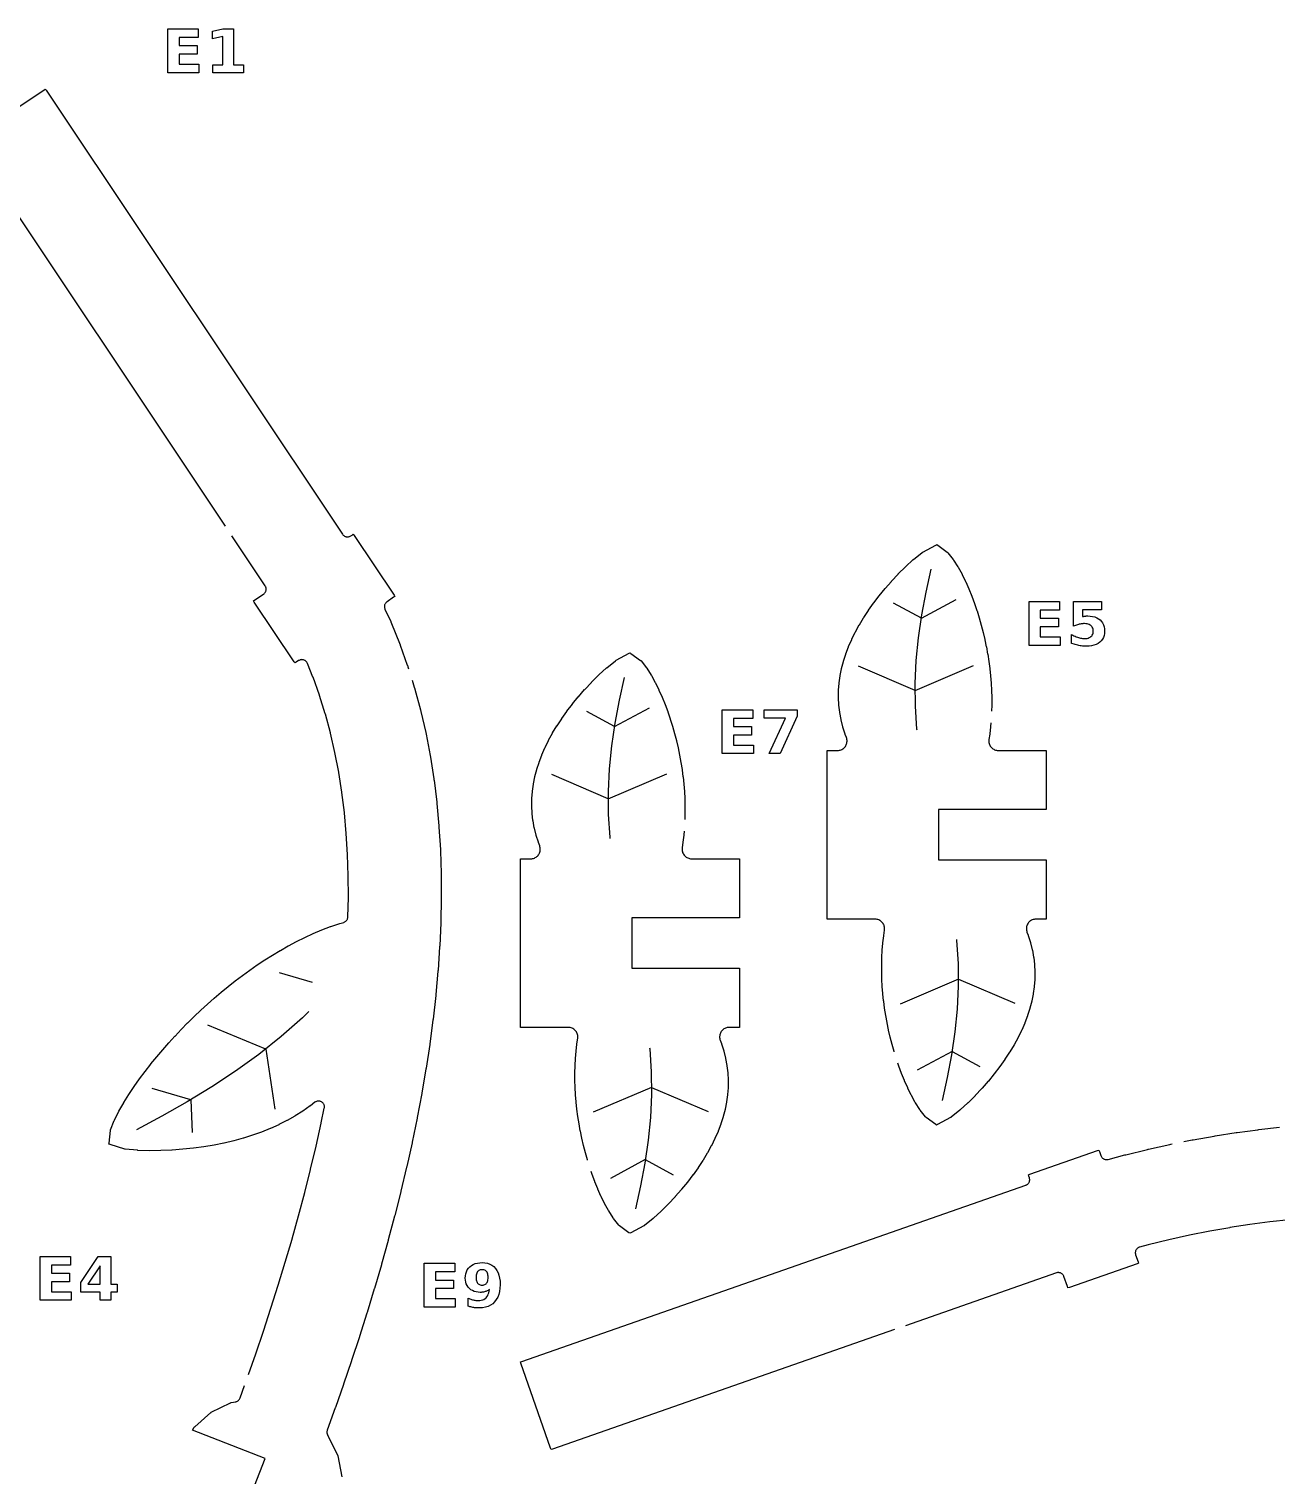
# Model space of a CAD drawing. Header units: millimetres. Extents: x 0 to 300, y 5 to 292.
# Drawn here: x 155.7 to 224.8, y 211.5 to 291.7 of the extents above; entities that cross this region are included whole.
import ezdxf

# ---------------------------------------------------------------- set-up
doc = ezdxf.new("R2010")
doc.units = ezdxf.units.MM
for name, color, linetype in [('CUT', 1, 'CONTINUOUS'), ('ENGRAVE', 5, 'CONTINUOUS'), ('SCORE', 7, 'CONTINUOUS')]:
    doc.layers.add(name, color=color, linetype=linetype)

msp = doc.modelspace()

# ---------------------------------------------------------------- linework, layer by layer
at = {"layer": 'CUT', "color": 1}
for points in [[(152.3841, 285.5267), (156.5298, 288.2932), (156.5978, 288.3339), (156.6449, 288.2702), (173.0697, 263.6572), (173.0898, 263.6301), (173.1112, 263.6064), (173.1348, 263.585), (173.1604, 263.566), (173.1878, 263.5496), (173.2166, 263.5359), (173.2466, 263.5252), (173.2775, 263.5174), (173.309, 263.5127), (173.3409, 263.5111), (173.3727, 263.5127), (173.4043, 263.5173), (173.4352, 263.5251), (173.4652, 263.5358), (173.4941, 263.5494), (173.523, 263.5667), (173.598, 263.6168), (173.666, 263.6574), (173.7131, 263.5938), (175.9246, 260.2799), (175.9652, 260.2119), (175.9016, 260.1648), (175.537, 259.9215), (175.5092, 259.9008), (175.485, 259.8788), (175.4632, 259.8544), (175.4439, 259.828), (175.4274, 259.7997), (175.4138, 259.7699), (175.4033, 259.7389), (175.3959, 259.707), (175.3918, 259.6746), (175.391, 259.6419), (175.3935, 259.6092), (175.3992, 259.577), (175.4082, 259.5455), (175.421, 259.5134), (175.7387, 258.8179), (175.7407, 258.8132), (175.7822, 258.717), (175.7842, 258.7123), (176.2255, 257.6236), (176.2274, 257.619), (176.2635, 257.5241), (176.2653, 257.5195), (176.6615, 256.4106), (176.6631, 256.4061), (176.6942, 256.313), (176.6957, 256.3084), (176.7326, 256.1904)], [(166.5778, 264.1075), (152.3611, 285.4116)], [(167.8585, 217.0837), (168.2582, 218.2269), (168.2593, 218.23), (168.6871, 219.4909), (168.6882, 219.4942), (169.1043, 220.7611), (169.1054, 220.7646), (169.5088, 222.0365), (169.5099, 222.0402), (169.8994, 223.3162), (169.9006, 223.3201), (170.2752, 224.599), (170.2764, 224.6032), (170.6349, 225.8841), (170.6361, 225.8886), (170.9774, 227.1704), (170.9786, 227.1751), (171.3018, 228.4569), (171.303, 228.4619), (171.6069, 229.7426), (171.6081, 229.7478), (171.8916, 231.0264), (171.8928, 231.0319), (172.0613, 231.8521), (172.0665, 231.8851), (172.0683, 231.9167), (172.067, 231.9482), (172.0627, 231.9795), (172.0553, 232.0102), (172.045, 232.0401), (172.0319, 232.0688), (172.016, 232.0961), (171.9975, 232.1217), (171.9767, 232.1455), (171.9536, 232.167), (171.9286, 232.1863), (171.9018, 232.203), (171.8735, 232.2171), (171.844, 232.2283), (171.8135, 232.2366), (171.7824, 232.2419), (171.7509, 232.2442), (171.7193, 232.2434), (171.688, 232.2395), (171.6571, 232.2326), (171.6271, 232.2227), (171.5982, 232.21), (171.5707, 232.1946), (171.5433, 232.1754), (171.2881, 231.9784), (171.2788, 231.9715), (170.8744, 231.6896), (170.865, 231.6833), (170.4458, 231.42), (170.4362, 231.4142), (170.0024, 231.1693), (169.9928, 231.1642), (169.5444, 230.9373), (169.535, 230.9327), (169.0722, 230.7236), (169.063, 230.7197), (168.5861, 230.5281), (168.5771, 230.5247), (168.0862, 230.3502), (168.0775, 230.3473), (167.5731, 230.1896), (167.5647, 230.1872), (167.0468, 230.0459), (167.0388, 230.0439), (166.5079, 229.9188), (166.5002, 229.9171), (165.9564, 229.808), (165.9489, 229.8066), (165.3925, 229.7131), (165.3853, 229.712), (164.8163, 229.6343), (164.8092, 229.6334), (164.2275, 229.5716), (164.2204, 229.5709), (163.6257, 229.5258), (163.6183, 229.5253), (163.0097, 229.4982), (163.0014, 229.498), (162.377, 229.4921), (162.3668, 229.4922), (161.7229, 229.5137), (161.7078, 229.5147), (161.0328, 229.5805), (161.018, 229.5826), (161.0035, 229.5862), (160.1904, 229.8279), (160.1262, 229.8506), (160.13, 229.9177), (160.203, 230.6176), (160.2056, 230.6353), (160.2115, 230.6521), (160.4205, 231.1755), (160.4289, 231.1942), (160.6722, 231.6775), (160.6782, 231.6887), (160.9426, 232.1505), (160.9474, 232.1585), (161.2263, 232.6043), (161.2304, 232.6105), (161.5206, 233.0435), (161.5242, 233.0487), (161.8236, 233.4707), (161.8269, 233.4753), (162.1344, 233.8877), (162.1375, 233.8918), (162.4522, 234.2954), (162.4552, 234.2992), (162.7765, 234.6947), (162.7794, 234.6982), (163.1069, 235.0859), (163.1097, 235.0893), (163.4432, 235.4696), (163.4461, 235.4728), (163.7853, 235.8458), (163.7881, 235.8489), (164.133, 236.2148), (164.1359, 236.2178), (164.4863, 236.5767), (164.4893, 236.5797), (164.8452, 236.9314), (164.8482, 236.9344), (165.2097, 237.279), (165.2128, 237.2819), (165.5798, 237.6194), (165.5831, 237.6223), (165.9557, 237.9525), (165.959, 237.9555), (166.3374, 238.2783), (166.3409, 238.2812), (166.725, 238.5965), (166.7286, 238.5994), (167.1187, 238.907), (167.1225, 238.9099), (167.5187, 239.2096), (167.5227, 239.2125), (167.9251, 239.504), (167.9293, 239.507), (168.3382, 239.79), (168.3425, 239.793), (168.7582, 240.0674), (168.7627, 240.0703), (169.1853, 240.3356), (169.1901, 240.3385), (169.6199, 240.5944), (169.625, 240.5973), (170.0624, 240.8432), (170.0678, 240.8462), (170.5132, 241.0816), (170.519, 241.0845), (170.9728, 241.3088), (170.9791, 241.3117), (171.442, 241.524), (171.4488, 241.527), (171.9215, 241.7262), (171.929, 241.7292), (172.4125, 241.9138), (172.4209, 241.9169), (172.9166, 242.085), (172.9264, 242.0881), (173.1347, 242.1488), (173.1663, 242.1597), (173.1951, 242.1729), (173.2224, 242.1888), (173.2481, 242.2073), (173.2718, 242.2282), (173.2934, 242.2514), (173.3127, 242.2765), (173.3294, 242.3033), (173.3434, 242.3317), (173.3546, 242.3613), (173.3629, 242.3918), (173.3681, 242.423), (173.3704, 242.4564), (173.3928, 243.5322), (173.3928, 243.5416), (173.3867, 244.7264), (173.3866, 244.7363), (173.3487, 245.9063), (173.3482, 245.9167), (173.2778, 247.0708), (173.277, 247.0816), (173.1733, 248.219), (173.1721, 248.2303), (173.0344, 249.3499), (173.0327, 249.3617), (172.8602, 250.4628), (172.8581, 250.4751), (172.6502, 251.5567), (172.6475, 251.5695), (172.4035, 252.631), (172.4002, 252.6442), (172.1193, 253.685), (172.1154, 253.6986), (171.797, 254.7182), (171.7924, 254.7321), (171.4358, 255.7299), (171.4304, 255.7441), (171.1224, 256.5038), (171.1081, 256.5345), (171.0919, 256.5621), (171.073, 256.5879), (171.0516, 256.6117), (171.028, 256.6334), (171.0024, 256.6526), (170.9751, 256.6692), (170.9462, 256.683), (170.9161, 256.6939), (170.8851, 256.7018), (170.8534, 256.7066), (170.8215, 256.7083), (170.7895, 256.7068), (170.7578, 256.7022), (170.7267, 256.6945), (170.6966, 256.6837), (170.6676, 256.6701), (170.6386, 256.6527), (170.5082, 256.5657), (170.4402, 256.525), (170.3931, 256.5886), (168.1816, 259.9026), (168.141, 259.9705), (168.2046, 260.0176), (168.6955, 260.3452), (168.7226, 260.3653), (168.7463, 260.3867), (168.7677, 260.4103), (168.7867, 260.4359), (168.8031, 260.4633), (168.8168, 260.4921), (168.8275, 260.5221), (168.8353, 260.553), (168.84, 260.5845), (168.8416, 260.6164), (168.84, 260.6482), (168.8354, 260.6798), (168.8276, 260.7107), (168.8169, 260.7407), (168.8033, 260.7696), (168.786, 260.7985), (166.9386, 263.5668)], [(203.6473, 234.9654), (203.6445, 234.9746), (203.642, 234.9827), (203.5303, 235.3764), (203.5282, 235.3844), (203.4268, 235.7782), (203.4248, 235.7861), (203.3335, 236.18), (203.3318, 236.1879), (203.2503, 236.5817), (203.2488, 236.5897), (203.1772, 236.9835), (203.1758, 236.9915), (203.114, 237.3852), (203.1128, 237.3934), (203.0609, 237.787), (203.0599, 237.7953), (203.0179, 238.1887), (203.0171, 238.1972), (202.9851, 238.5905), (202.9846, 238.5992), (202.9628, 238.9924), (202.9624, 239.0013), (202.9511, 239.3943), (202.9509, 239.4034), (202.9502, 239.7962), (202.9503, 239.8056), (202.9605, 240.1982), (202.9609, 240.2078), (202.9822, 240.6002), (202.9829, 240.6101), (203.0157, 241.0023), (203.0167, 241.0124), (203.0614, 241.4045), (203.0627, 241.4148), (203.1075, 241.7225), (203.1126, 241.7771), (203.1123, 241.8301), (203.1066, 241.8827), (203.0956, 241.9345), (203.0795, 241.9849), (203.0584, 242.0335), (203.0324, 242.0796), (203.002, 242.123), (202.9674, 242.163), (202.9289, 242.1993), (202.8869, 242.2316), (202.8419, 242.2595), (202.7944, 242.2827), (202.7447, 242.301), (202.6934, 242.3143), (202.6411, 242.3222), (202.5863, 242.325), (200.0129, 242.325), (199.9291, 242.3291), (199.925, 242.4129), (199.925, 251.5871), (199.9291, 251.6709), (200.0129, 251.675), (200.5055, 251.675), (200.5578, 251.6775), (200.6079, 251.6848), (200.6571, 251.6969), (200.7049, 251.7137), (200.7508, 251.735), (200.7945, 251.7607), (200.8355, 251.7904), (200.8734, 251.8239), (200.908, 251.8609), (200.9388, 251.9011), (200.9656, 251.9441), (200.9881, 251.9895), (201.0062, 252.0368), (201.0196, 252.0856), (201.0282, 252.1355), (201.032, 252.186), (201.0309, 252.2366), (201.0249, 252.2869), (201.0141, 252.3364), (200.9981, 252.3863), (200.9304, 252.5665), (200.9241, 252.5849), (200.8042, 252.9702), (200.7987, 252.9897), (200.7039, 253.3742), (200.6995, 253.3945), (200.6296, 253.7784), (200.6264, 253.7994), (200.5812, 254.1829), (200.5794, 254.2043), (200.5589, 254.5876), (200.5584, 254.6092), (200.5624, 254.9925), (200.5633, 255.0138), (200.5916, 255.3974), (200.5938, 255.4182), (200.6463, 255.8023), (200.6497, 255.8224), (200.7261, 256.2071), (200.7305, 256.2262), (200.8307, 256.6118), (200.8359, 256.6298), (200.9595, 257.0163), (200.9654, 257.033), (201.1123, 257.4205), (201.1186, 257.436), (201.2883, 257.8244), (201.295, 257.8387), (201.4872, 258.2281), (201.494, 258.2411), (201.7083, 258.6314), (201.7152, 258.6433), (201.9512, 259.0345), (201.9581, 259.0454), (202.2155, 259.4372), (202.2224, 259.4473), (202.501, 259.8397), (202.5078, 259.849), (202.8075, 260.242), (202.8144, 260.2508), (203.1354, 260.6441), (203.1425, 260.6525), (203.4857, 261.046), (203.4933, 261.0544), (203.8602, 261.4476), (203.8688, 261.4566), (204.263, 261.849), (204.2739, 261.8594), (204.7024, 262.2498), (204.7188, 262.2638), (205.2029, 262.6512), (205.2179, 262.6621), (205.2338, 262.6716), (205.9529, 263.0598), (206.0054, 263.0849), (206.0551, 263.0527), (206.5867, 262.668), (206.6045, 262.6538), (206.6193, 262.6365), (206.9166, 262.2563), (206.9355, 262.2295), (207.1786, 261.8472), (207.1893, 261.829), (207.4028, 261.4416), (207.4101, 261.4275), (207.6016, 261.0376), (207.6071, 261.0258), (207.781, 260.6344), (207.7853, 260.6241), (207.9443, 260.2318), (207.9479, 260.2224), (208.0936, 259.8295), (208.0967, 259.8207), (208.2304, 259.4274), (208.2331, 259.419), (208.3555, 259.0254), (208.358, 259.0173), (208.4697, 258.6236), (208.4718, 258.6156), (208.5732, 258.2218), (208.5752, 258.2139), (208.6665, 257.82), (208.6682, 257.8121), (208.7497, 257.4183), (208.7512, 257.4103), (208.8228, 257.0165), (208.8242, 257.0085), (208.886, 256.6148), (208.8872, 256.6066), (208.9391, 256.213), (208.9401, 256.2047), (208.9821, 255.8113), (208.9829, 255.8028), (209.0149, 255.4095), (209.0154, 255.4008), (209.0372, 255.0076), (209.0376, 254.9987), (209.0489, 254.6057), (209.0491, 254.5966), (209.0498, 254.2038), (209.0497, 254.1944), (209.0407, 253.8489)], [(186.6473, 228.9654), (186.6445, 228.9746), (186.642, 228.9827), (186.5303, 229.3764), (186.5282, 229.3844), (186.4268, 229.7782), (186.4248, 229.7861), (186.3335, 230.18), (186.3318, 230.1879), (186.2503, 230.5817), (186.2488, 230.5897), (186.1772, 230.9835), (186.1758, 230.9915), (186.114, 231.3852), (186.1128, 231.3934), (186.0609, 231.787), (186.0599, 231.7953), (186.0179, 232.1887), (186.0171, 232.1972), (185.9851, 232.5905), (185.9846, 232.5992), (185.9628, 232.9924), (185.9624, 233.0013), (185.9511, 233.3943), (185.9509, 233.4034), (185.9502, 233.7962), (185.9503, 233.8056), (185.9605, 234.1982), (185.9609, 234.2078), (185.9822, 234.6002), (185.9829, 234.6101), (186.0157, 235.0023), (186.0167, 235.0124), (186.0614, 235.4045), (186.0627, 235.4148), (186.1075, 235.7225), (186.1126, 235.7771), (186.1123, 235.8301), (186.1066, 235.8827), (186.0956, 235.9345), (186.0795, 235.9849), (186.0584, 236.0335), (186.0324, 236.0796), (186.002, 236.123), (185.9674, 236.163), (185.9289, 236.1993), (185.8869, 236.2316), (185.8419, 236.2595), (185.7944, 236.2827), (185.7447, 236.301), (185.6934, 236.3143), (185.6411, 236.3222), (185.5863, 236.325), (183.0129, 236.325), (182.9291, 236.3291), (182.925, 236.4129), (182.925, 245.5871), (182.9291, 245.6709), (183.0129, 245.675), (183.5055, 245.675), (183.5578, 245.6775), (183.6079, 245.6848), (183.6571, 245.6969), (183.7049, 245.7137), (183.7508, 245.735), (183.7945, 245.7607), (183.8355, 245.7904), (183.8734, 245.8239), (183.908, 245.8609), (183.9388, 245.9011), (183.9656, 245.9441), (183.9881, 245.9895), (184.0062, 246.0368), (184.0196, 246.0856), (184.0282, 246.1355), (184.032, 246.186), (184.0309, 246.2366), (184.0249, 246.2869), (184.0141, 246.3364), (183.9981, 246.3863), (183.9304, 246.5665), (183.9241, 246.5849), (183.8042, 246.9702), (183.7987, 246.9897), (183.7039, 247.3742), (183.6995, 247.3945), (183.6296, 247.7784), (183.6264, 247.7994), (183.5812, 248.1829), (183.5794, 248.2043), (183.5589, 248.5876), (183.5584, 248.6092), (183.5624, 248.9925), (183.5633, 249.0138), (183.5916, 249.3974), (183.5938, 249.4182), (183.6463, 249.8023), (183.6497, 249.8224), (183.7261, 250.2071), (183.7305, 250.2262), (183.8307, 250.6118), (183.8359, 250.6298), (183.9595, 251.0163), (183.9654, 251.033), (184.1123, 251.4205), (184.1186, 251.436), (184.2883, 251.8244), (184.295, 251.8387), (184.4872, 252.2281), (184.494, 252.2411), (184.7083, 252.6314), (184.7152, 252.6433), (184.9512, 253.0345), (184.9581, 253.0454), (185.2155, 253.4372), (185.2224, 253.4473), (185.501, 253.8397), (185.5078, 253.849), (185.8075, 254.242), (185.8144, 254.2508), (186.1354, 254.6441), (186.1425, 254.6525), (186.4857, 255.046), (186.4933, 255.0544), (186.8602, 255.4476), (186.8688, 255.4566), (187.263, 255.849), (187.2739, 255.8594), (187.7024, 256.2498), (187.7188, 256.2638), (188.2029, 256.6512), (188.2179, 256.6621), (188.2338, 256.6716), (188.9529, 257.0598), (189.0054, 257.0849), (189.0551, 257.0527), (189.5867, 256.668), (189.6045, 256.6538), (189.6193, 256.6365), (189.9166, 256.2563), (189.9355, 256.2295), (190.1786, 255.8472), (190.1893, 255.829), (190.4028, 255.4416), (190.4101, 255.4275), (190.6016, 255.0376), (190.6071, 255.0258), (190.781, 254.6344), (190.7853, 254.6241), (190.9443, 254.2318), (190.9479, 254.2224), (191.0936, 253.8295), (191.0967, 253.8207), (191.2304, 253.4274), (191.2331, 253.419), (191.3555, 253.0254), (191.358, 253.0173), (191.4697, 252.6236), (191.4718, 252.6156), (191.5732, 252.2218), (191.5752, 252.2139), (191.6665, 251.82), (191.6682, 251.8121), (191.7497, 251.4183), (191.7512, 251.4103), (191.8228, 251.0165), (191.8242, 251.0085), (191.886, 250.6148), (191.8872, 250.6066), (191.9391, 250.213), (191.9401, 250.2047), (191.9821, 249.8113), (191.9829, 249.8028), (192.0149, 249.4095), (192.0154, 249.4008), (192.0372, 249.0076), (192.0376, 248.9987), (192.0489, 248.6057), (192.0491, 248.5966), (192.0498, 248.2038), (192.0497, 248.1944), (192.0407, 247.8489)], [(176.9263, 255.57), (177.048, 255.1803), (177.0493, 255.1758), (177.0757, 255.085), (177.077, 255.0805), (177.3863, 253.934), (177.3875, 253.9297), (177.4095, 253.8415), (177.4105, 253.8371), (177.6781, 252.6731), (177.679, 252.6689), (177.697, 252.5836), (177.6979, 252.5794), (177.9248, 251.3988), (177.9256, 251.3948), (177.9399, 251.3125), (177.9406, 251.3085), (178.128, 250.1122), (178.1285, 250.1084), (178.1396, 250.0294), (178.1401, 250.0255), (178.2891, 248.8145), (178.2895, 248.8108), (178.2976, 248.7351), (178.298, 248.7314), (178.4096, 247.5066), (178.4099, 247.503), (178.4154, 247.4306), (178.4157, 247.4271), (178.4912, 246.1894), (178.4914, 246.186), (178.4946, 246.117), (178.4947, 246.1136), (178.5351, 244.864), (178.5352, 244.8607), (178.5364, 244.7949), (178.5365, 244.7917), (178.5429, 243.5311), (178.5429, 243.528), (178.5425, 243.4654), (178.5424, 243.4623), (178.516, 242.1916), (178.516, 242.1887), (178.514, 242.1292), (178.5139, 242.1263), (178.4558, 240.8463), (178.4557, 240.8436), (178.4525, 240.7871), (178.4523, 240.7843), (178.3636, 239.4962), (178.3634, 239.4935), (178.3591, 239.44), (178.3589, 239.4373), (178.2408, 238.1418), (178.2406, 238.1393), (178.2354, 238.0886), (178.2351, 238.0861), (178.0887, 236.7842), (178.0884, 236.7818), (178.0825, 236.7337), (178.0822, 236.7313), (177.9086, 235.4247), (177.9018, 235.3768), (177.7017, 234.0626), (177.6944, 234.0173), (177.4693, 232.6996), (177.4616, 232.6567), (177.2127, 231.3365), (177.2047, 231.2958), (176.933, 229.974), (176.9248, 229.9355), (176.6315, 228.6129), (176.6231, 228.5764), (176.3094, 227.254), (176.301, 227.2195), (175.9679, 225.8982), (175.9594, 225.8656), (175.6081, 224.5463), (175.5997, 224.5154), (175.2313, 223.1991), (175.2229, 223.1699), (174.8386, 221.8575), (174.8303, 221.8298), (174.4312, 220.5222), (174.423, 220.496), (174.0102, 219.1942), (174.0022, 219.1694), (173.5768, 217.8742), (173.569, 217.8508), (173.1321, 216.5632), (173.1245, 216.5411), (172.6774, 215.262), (172.67, 215.2412), (172.2233, 213.9983), (172.2138, 213.9676), (172.2077, 213.9379), (172.2043, 213.9078), (172.2037, 213.8775), (172.206, 213.8473), (172.2111, 213.8174), (172.2189, 213.7881), (172.2295, 213.7597), (172.2426, 213.7323), (172.2591, 213.7048), (172.2679, 213.6917), (172.2745, 213.6797), (172.7987, 212.6151), (172.8055, 212.5997), (172.8095, 212.5833), (173.0403, 211.4193)], [(209.0013, 253.2002), (208.9843, 252.9977), (208.9833, 252.9876), (208.9386, 252.5955), (208.9373, 252.5852), (208.8925, 252.2775), (208.8874, 252.2229), (208.8877, 252.1699), (208.8934, 252.1173), (208.9044, 252.0655), (208.9205, 252.0151), (208.9416, 251.9665), (208.9676, 251.9204), (208.998, 251.877), (209.0326, 251.837), (209.0711, 251.8007), (209.1131, 251.7684), (209.1581, 251.7405), (209.2056, 251.7173), (209.2553, 251.699), (209.3066, 251.6857), (209.3589, 251.6778), (209.4137, 251.675), (211.9871, 251.675), (212.0709, 251.6709), (212.075, 251.5871), (212.075, 248.395), (206.105, 248.395), (206.105, 245.605), (212.075, 245.605), (212.075, 242.4129), (212.0709, 242.3291), (211.9871, 242.325), (211.4945, 242.325), (211.4422, 242.3225), (211.3921, 242.3152), (211.3429, 242.3031), (211.2951, 242.2863), (211.2492, 242.265), (211.2055, 242.2393), (211.1645, 242.2096), (211.1266, 242.1761), (211.092, 242.1391), (211.0612, 242.0989), (211.0344, 242.0559), (211.0119, 242.0105), (210.9938, 241.9632), (210.9804, 241.9144), (210.9718, 241.8645), (210.968, 241.814), (210.9691, 241.7634), (210.9751, 241.7131), (210.9859, 241.6636), (211.0019, 241.6137), (211.0696, 241.4335), (211.0759, 241.4151), (211.1958, 241.0298), (211.2013, 241.0103), (211.2961, 240.6258), (211.3005, 240.6055), (211.3704, 240.2216), (211.3736, 240.2006), (211.4188, 239.8171), (211.4206, 239.7957), (211.4411, 239.4124), (211.4416, 239.3908), (211.4376, 239.0075), (211.4367, 238.9862), (211.4084, 238.6026), (211.4062, 238.5818), (211.3537, 238.1977), (211.3503, 238.1776), (211.2739, 237.7929), (211.2695, 237.7738), (211.1693, 237.3882), (211.1641, 237.3702), (211.0405, 236.9837), (211.0346, 236.967), (210.8877, 236.5795), (210.8814, 236.564), (210.7117, 236.1756), (210.705, 236.1613), (210.5128, 235.7719), (210.506, 235.7589), (210.2917, 235.3686), (210.2848, 235.3567), (210.0488, 234.9655), (210.0419, 234.9546), (209.7845, 234.5628), (209.7776, 234.5527), (209.499, 234.1603), (209.4922, 234.151), (209.1925, 233.758), (209.1856, 233.7492), (208.8646, 233.3559), (208.8575, 233.3475), (208.5143, 232.954), (208.5067, 232.9456), (208.1398, 232.5524), (208.1312, 232.5434), (207.737, 232.151), (207.7261, 232.1406), (207.2976, 231.7502), (207.2812, 231.7362), (206.7971, 231.3488), (206.7821, 231.3379), (206.7662, 231.3284), (206.0471, 230.9402), (205.9946, 230.9151), (205.9449, 230.9473), (205.4133, 231.332), (205.3955, 231.3462), (205.3807, 231.3635), (205.0834, 231.7437), (205.0645, 231.7705), (204.8214, 232.1528), (204.8107, 232.171), (204.5972, 232.5584), (204.5899, 232.5725), (204.3984, 232.9624), (204.3929, 232.9742), (204.219, 233.3656), (204.2147, 233.3759), (204.0557, 233.7682), (204.0521, 233.7776), (203.9064, 234.1705), (203.9033, 234.1793), (203.8464, 234.3467)], [(192.0013, 247.2002), (191.9843, 246.9977), (191.9833, 246.9876), (191.9386, 246.5955), (191.9373, 246.5852), (191.8925, 246.2775), (191.8874, 246.2229), (191.8877, 246.1699), (191.8934, 246.1173), (191.9044, 246.0655), (191.9205, 246.0151), (191.9416, 245.9665), (191.9676, 245.9204), (191.998, 245.877), (192.0326, 245.837), (192.0711, 245.8007), (192.1131, 245.7684), (192.1581, 245.7405), (192.2056, 245.7173), (192.2553, 245.699), (192.3066, 245.6857), (192.3589, 245.6778), (192.4137, 245.675), (194.9871, 245.675), (195.0709, 245.6709), (195.075, 245.5871), (195.075, 242.395), (189.105, 242.395), (189.105, 239.605), (195.075, 239.605), (195.075, 236.4129), (195.0709, 236.3291), (194.9871, 236.325), (194.4945, 236.325), (194.4422, 236.3225), (194.3921, 236.3152), (194.3429, 236.3031), (194.2951, 236.2863), (194.2492, 236.265), (194.2055, 236.2393), (194.1645, 236.2096), (194.1266, 236.1761), (194.092, 236.1391), (194.0612, 236.0989), (194.0344, 236.0559), (194.0119, 236.0105), (193.9938, 235.9632), (193.9804, 235.9144), (193.9718, 235.8645), (193.968, 235.814), (193.9691, 235.7634), (193.9751, 235.7131), (193.9859, 235.6636), (194.0019, 235.6137), (194.0696, 235.4335), (194.0759, 235.4151), (194.1958, 235.0298), (194.2013, 235.0103), (194.2961, 234.6258), (194.3005, 234.6055), (194.3704, 234.2216), (194.3736, 234.2006), (194.4188, 233.8171), (194.4206, 233.7957), (194.4411, 233.4124), (194.4416, 233.3908), (194.4376, 233.0075), (194.4367, 232.9862), (194.4084, 232.6026), (194.4062, 232.5818), (194.3537, 232.1977), (194.3503, 232.1776), (194.2739, 231.7929), (194.2695, 231.7738), (194.1693, 231.3882), (194.1641, 231.3702), (194.0405, 230.9837), (194.0346, 230.967), (193.8877, 230.5795), (193.8814, 230.564), (193.7117, 230.1756), (193.705, 230.1613), (193.5128, 229.7719), (193.506, 229.7589), (193.2917, 229.3686), (193.2848, 229.3567), (193.0488, 228.9655), (193.0419, 228.9546), (192.7845, 228.5628), (192.7776, 228.5527), (192.499, 228.1603), (192.4922, 228.151), (192.1925, 227.758), (192.1856, 227.7492), (191.8646, 227.3559), (191.8575, 227.3475), (191.5143, 226.954), (191.5067, 226.9456), (191.1398, 226.5524), (191.1312, 226.5434), (190.737, 226.151), (190.7261, 226.1406), (190.2976, 225.7502), (190.2812, 225.7362), (189.7971, 225.3488), (189.7821, 225.3379), (189.7662, 225.3284), (189.0471, 224.9402), (188.9946, 224.9151), (188.9449, 224.9473), (188.4133, 225.332), (188.3955, 225.3462), (188.3807, 225.3635), (188.0834, 225.7437), (188.0645, 225.7705), (187.8214, 226.1528), (187.8107, 226.171), (187.5972, 226.5584), (187.5899, 226.5725), (187.3984, 226.9624), (187.3929, 226.9742), (187.219, 227.3656), (187.2147, 227.3759), (187.0557, 227.7682), (187.0521, 227.7776), (186.9064, 228.1705), (186.9033, 228.1793), (186.8464, 228.3467)], [(219.6931, 229.9956), (220.1547, 230.0874), (220.1572, 230.0879), (220.2081, 230.0974), (220.2106, 230.0979), (221.3804, 230.3045), (221.3829, 230.3049), (221.4336, 230.3133), (221.4361, 230.3137), (222.5963, 230.4933), (222.5988, 230.4937), (222.6492, 230.5009), (222.6516, 230.5013), (223.8025, 230.6547), (223.8049, 230.655), (223.8548, 230.6611), (223.8572, 230.6614), (224.9989, 230.7896)], [(203.6557, 219.5804), (184.7002, 212.955), (184.6243, 212.9325), (184.5945, 213.0059), (182.95, 217.7108), (182.9276, 217.7868), (183.001, 217.8166), (210.934, 227.58), (210.9653, 227.5926), (210.9935, 227.6075), (211.0201, 227.625), (211.0449, 227.645), (211.0676, 227.6674), (211.0881, 227.6919), (211.106, 227.7183), (211.1212, 227.7463), (211.1336, 227.7757), (211.1431, 227.8061), (211.1496, 227.8373), (211.1529, 227.869), (211.1531, 227.9009), (211.1503, 227.9327), (211.1443, 227.964), (211.1347, 227.9963), (211.105, 228.0815), (211.0825, 228.1574), (211.1559, 228.1872), (214.9168, 229.5017), (214.9928, 229.5242), (215.0225, 229.4508), (215.1033, 229.2197), (215.1162, 229.188), (215.1313, 229.1594), (215.1492, 229.1324), (215.1697, 229.1073), (215.1926, 229.0844), (215.2176, 229.0639), (215.2446, 229.0459), (215.2732, 229.0308), (215.3032, 229.0186), (215.3343, 229.0094), (215.3661, 229.0034), (215.3983, 229.0005), (215.4307, 229.0009), (215.4629, 229.0045), (215.4964, 229.0117), (216.4168, 229.2575), (216.4193, 229.2582), (216.47, 229.2711), (216.4725, 229.2718), (217.673, 229.5648), (217.6755, 229.5654), (217.7264, 229.5772), (217.7289, 229.5778), (218.9189, 229.8411), (218.9214, 229.8416), (218.9724, 229.8523), (218.9749, 229.8529), (219.0556, 229.8689)], [(225.5442, 225.6684), (224.4611, 225.5469), (224.4536, 225.5459), (223.362, 225.4004), (223.3544, 225.3993), (222.2539, 225.229), (222.2463, 225.2277), (221.1365, 225.0317), (221.1288, 225.0303), (220.0092, 224.8077), (220.0016, 224.8061), (218.8717, 224.5561), (218.8641, 224.5543), (217.7236, 224.2759), (217.716, 224.274), (217.2478, 224.1489), (217.2161, 224.1388), (217.1872, 224.1264), (217.1596, 224.1112), (217.1337, 224.0935), (217.1096, 224.0733), (217.0875, 224.0509), (217.0677, 224.0264), (217.0504, 224.0002), (217.0357, 223.9724), (217.0237, 223.9433), (217.0147, 223.9132), (217.0085, 223.8823), (217.0054, 223.851), (217.0053, 223.8196), (217.0083, 223.7883), (217.0142, 223.7574), (217.0237, 223.7255), (217.162, 223.3299), (217.1844, 223.2539), (217.111, 223.2241), (213.3501, 221.9096), (213.2742, 221.8872), (213.2444, 221.9605), (213.0497, 222.5177), (213.037, 222.5489), (213.0222, 222.5772), (213.0046, 222.6038), (212.9846, 222.6286), (212.9622, 222.6513), (212.9377, 222.6717), (212.9113, 222.6896), (212.8833, 222.7049), (212.854, 222.7173), (212.8235, 222.7268), (212.7923, 222.7332), (212.7606, 222.7366), (212.7287, 222.7368), (212.6969, 222.7339), (212.6656, 222.7279), (212.6333, 222.7184), (204.2693, 219.7949)], [(167.7731, 209.8381), (168.7868, 212.4374), (164.7489, 214.0122), (164.8548, 214.1705), (164.8649, 214.1841), (164.8771, 214.1958), (165.7697, 214.9776), (165.7829, 214.9882), (165.7977, 214.9963), (166.8623, 215.5205), (166.8777, 215.5273), (166.8941, 215.5313), (167.1507, 215.5822), (167.185, 215.5909), (167.2164, 215.6023), (167.2465, 215.617), (167.2749, 215.6346), (167.3013, 215.6551), (167.3255, 215.6782), (167.3472, 215.7037), (167.3662, 215.7313), (167.3822, 215.7606), (167.3959, 215.7933), (167.6397, 216.4716)]]:
    msp.add_lwpolyline(points, dxfattribs=at)
at = {"layer": 'ENGRAVE', "color": 5}
for points in [[(165.0756, 291.6646), (165.0756, 291.191), (164.0112, 291.191), (164.0112, 290.7385), (165.0122, 290.7385), (165.0122, 290.2649), (164.0112, 290.2649), (164.0112, 289.7082), (165.1114, 289.7082), (165.1114, 289.2346), (163.3845, 289.2346), (163.3845, 291.6646), (165.0756, 291.6646)], [(166.4329, 289.6676), (166.4329, 291.2382), (165.8649, 291.121), (165.8649, 291.5474), (166.4297, 291.6646), (167.0254, 291.6646), (167.0254, 289.6676), (167.5788, 289.6676), (167.5788, 289.2346), (165.8795, 289.2346), (165.8795, 289.6676), (166.4329, 289.6676)], [(212.8061, 259.9282), (212.8061, 259.4545), (211.7417, 259.4545), (211.7417, 259.0021), (212.7426, 259.0021), (212.7426, 258.5284), (211.7417, 258.5284), (211.7417, 257.9718), (212.8419, 257.9718), (212.8419, 257.4982), (211.115, 257.4982), (211.115, 259.9282), (212.8061, 259.9282)], [(215.1302, 259.9282), (215.1302, 259.4676), (214.0723, 259.4676), (214.0723, 259.0916), (214.0962, 259.0979), (214.1201, 259.1036), (214.1441, 259.1089), (214.1681, 259.1137), (214.1922, 259.1179), (214.2163, 259.1217), (214.2406, 259.1249), (214.2652, 259.1276), (214.2902, 259.1296), (214.3154, 259.1311), (214.341, 259.132), (214.3669, 259.1323), (214.5095, 259.1261), (214.6412, 259.1076), (214.762, 259.0767), (214.8718, 259.0335), (214.9707, 258.978), (215.0586, 258.9101), (215.1342, 258.8312), (215.196, 258.7426), (215.2441, 258.6442), (215.2785, 258.5361), (215.2991, 258.4183), (215.306, 258.2908), (215.2985, 258.1643), (215.2761, 258.0472), (215.2386, 257.9397), (215.1863, 257.8416), (215.1189, 257.753), (215.0366, 257.6739), (214.941, 257.6058), (214.8338, 257.5501), (214.715, 257.5067), (214.5845, 257.4757), (214.4424, 257.4572), (214.2887, 257.451), (214.2199, 257.4521), (214.1514, 257.4554), (214.083, 257.4609), (214.0149, 257.4687), (213.947, 257.4787), (213.8794, 257.4908), (213.8119, 257.5053), (213.7446, 257.522), (213.6774, 257.5411), (213.6103, 257.5625), (213.5434, 257.5861), (213.4766, 257.6121), (213.4766, 258.1053), (213.5422, 258.0689), (213.6067, 258.0356), (213.67, 258.0056), (213.7323, 257.9787), (213.7934, 257.9549), (213.8533, 257.9344), (213.9122, 257.917), (213.9699, 257.9027), (214.0265, 257.8916), (214.0819, 257.8837), (214.1363, 257.879), (214.1894, 257.8774), (214.2627, 257.8805), (214.3306, 257.8898), (214.3931, 257.9053), (214.4502, 257.927), (214.502, 257.9548), (214.5483, 257.9889), (214.5884, 258.0282), (214.6211, 258.072), (214.6466, 258.1201), (214.6648, 258.1726), (214.6757, 258.2295), (214.6794, 258.2908), (214.6757, 258.3526), (214.6648, 258.4098), (214.6466, 258.4625), (214.6211, 258.5107), (214.5884, 258.5544), (214.5483, 258.5935), (214.502, 258.6274), (214.4502, 258.655), (214.3931, 258.6766), (214.3306, 258.6919), (214.2627, 258.7011), (214.1894, 258.7042), (214.1439, 258.7033), (214.0974, 258.7003), (214.0499, 258.6955), (214.0014, 258.6887), (213.9519, 258.6799), (213.9014, 258.6692), (213.8497, 258.6565), (213.7968, 258.6416), (213.7427, 258.6247), (213.6872, 258.6056), (213.6305, 258.5843), (213.5726, 258.561), (213.5726, 259.9282), (215.1302, 259.9282)], [(195.8061, 253.9282), (195.8061, 253.4545), (194.7417, 253.4545), (194.7417, 253.0021), (195.7426, 253.0021), (195.7426, 252.5284), (194.7417, 252.5284), (194.7417, 251.9718), (195.8419, 251.9718), (195.8419, 251.4982), (194.115, 251.4982), (194.115, 253.9282), (195.8061, 253.9282)], [(198.2734, 253.9282), (198.2734, 253.575), (197.3262, 251.4982), (196.7158, 251.4982), (197.6126, 253.4676), (196.4424, 253.4676), (196.4424, 253.9282), (198.2734, 253.9282)], [(157.9971, 223.6313), (157.9971, 223.1577), (156.9326, 223.1577), (156.9326, 222.7052), (157.9336, 222.7052), (157.9336, 222.2316), (156.9326, 222.2316), (156.9326, 221.6749), (158.0329, 221.6749), (158.0329, 221.2013), (156.306, 221.2013), (156.306, 223.6313), (157.9971, 223.6313)], [(160.23, 222.0981), (160.5767, 222.0981), (160.5767, 221.644), (160.23, 221.644), (160.23, 221.2013), (159.6376, 221.2013), (159.6376, 221.644), (158.5601, 221.644), (158.5601, 222.1811), (159.5334, 223.6313), (160.23, 223.6313), (160.23, 222.0981)], [(159.6376, 222.0981), (159.6376, 223.1153), (158.9507, 222.0981), (159.6376, 222.0981)], [(179.2862, 223.2532), (179.2862, 222.7796), (178.2217, 222.7796), (178.2217, 222.3271), (179.2227, 222.3271), (179.2227, 221.8535), (178.2217, 221.8535), (178.2217, 221.2969), (179.322, 221.2969), (179.322, 220.8232), (177.5951, 220.8232), (177.5951, 223.2532), (179.2862, 223.2532)], [(180.0827, 221.3038), (180.1315, 221.2834), (180.1796, 221.2649), (180.227, 221.2484), (180.2736, 221.2338), (180.3196, 221.2212), (180.365, 221.2105), (180.4103, 221.2017), (180.4555, 221.1949), (180.5004, 221.1901), (180.5452, 221.1872), (180.5897, 221.1862), (180.6796, 221.1905), (180.7626, 221.2034), (180.8388, 221.225), (180.908, 221.2553), (180.9704, 221.2941), (181.0259, 221.3416), (181.0745, 221.3976), (181.1158, 221.462), (181.15, 221.5347), (181.1771, 221.6158), (181.1971, 221.7052), (181.2099, 221.803), (181.1726, 221.777), (181.1344, 221.7533), (181.0955, 221.7318), (181.0558, 221.7126), (181.0152, 221.6957), (180.9739, 221.681), (180.9315, 221.6685), (180.888, 221.6584), (180.8432, 221.6505), (180.7974, 221.6448), (180.7503, 221.6414), (180.702, 221.6403), (180.5818, 221.6463), (180.4696, 221.6644), (180.3653, 221.6946), (180.2691, 221.7369), (180.1809, 221.7912), (180.1006, 221.8576), (180.0308, 221.9338), (179.9736, 222.0177), (179.9291, 222.1092), (179.8974, 222.2084), (179.8783, 222.3152), (179.872, 222.4297), (179.879, 222.5561), (179.9003, 222.6738), (179.9356, 222.7829), (179.9852, 222.8832), (180.0489, 222.9749), (180.1267, 223.0579), (180.2164, 223.13), (180.3158, 223.189), (180.4247, 223.2349), (180.5434, 223.2677), (180.6716, 223.2874), (180.8095, 223.2939), (180.9619, 223.285), (181.1024, 223.2583), (181.231, 223.2138), (181.3477, 223.1514), (181.4524, 223.0713), (181.5451, 222.9733), (181.6247, 222.859), (181.6898, 222.7301), (181.7405, 222.5863), (181.7766, 222.4279), (181.7983, 222.2547), (181.8056, 222.0667), (181.7971, 221.8731), (181.7717, 221.6939), (181.7295, 221.529), (181.6703, 221.3784), (181.5942, 221.2422), (181.5012, 221.1203), (181.3935, 221.0151), (181.2732, 220.929), (181.1403, 220.8621), (180.9948, 220.8143), (180.8368, 220.7856), (180.6662, 220.776), (180.6097, 220.7767), (180.5539, 220.7788), (180.499, 220.7823), (180.4449, 220.7872), (180.3916, 220.7935), (180.3391, 220.8013), (180.2872, 220.8104), (180.2356, 220.8209), (180.1845, 220.8328), (180.1336, 220.8461), (180.0832, 220.8608), (180.0331, 220.8769), (180.0331, 221.3262), (180.0827, 221.3038)], [(180.9068, 222.059), (180.9503, 222.0738), (180.9892, 222.0946), (181.0237, 222.1212), (181.0536, 222.1538), (181.079, 222.1923), (181.0997, 222.2367), (181.1159, 222.287), (181.1274, 222.3433), (181.1343, 222.4055), (181.1366, 222.4736), (181.1343, 222.5412), (181.1274, 222.6031), (181.1159, 222.6592), (181.0997, 222.7094), (181.079, 222.7539), (181.0536, 222.7926), (181.0237, 222.8254), (180.9892, 222.8523), (180.9503, 222.8732), (180.9068, 222.8881), (180.8587, 222.8971), (180.8062, 222.9), (180.7537, 222.8971), (180.7057, 222.8881), (180.6622, 222.8732), (180.6232, 222.8523), (180.5887, 222.8254), (180.5588, 222.7926), (180.5335, 222.7539), (180.5127, 222.7094), (180.4966, 222.6592), (180.485, 222.6031), (180.4781, 222.5412), (180.4758, 222.4736), (180.4781, 222.4055), (180.485, 222.3433), (180.4966, 222.287), (180.5127, 222.2367), (180.5335, 222.1923), (180.5588, 222.1538), (180.5887, 222.1212), (180.6232, 222.0946), (180.6622, 222.0738), (180.7057, 222.059), (180.7537, 222.0501), (180.8062, 222.0472), (180.8587, 222.0501), (180.9068, 222.059)]]:
    msp.add_lwpolyline(points, close=True, dxfattribs=at)
at = {"layer": 'SCORE', "color": 7}
for points in [[(204.9117, 252.8), (204.9042, 252.8618), (204.8176, 254.1273), (204.8036, 255.3927), (204.863, 256.6582), (204.9924, 257.9236), (205.1836, 259.1891), (205.4249, 260.4545), (205.7016, 261.72)], [(205.1515, 259), (203.608, 259.8393)], [(205.1515, 259), (207.0754, 260.0462)], [(187.9117, 246.8), (187.9042, 246.8618), (187.8176, 248.1273), (187.8036, 249.3927), (187.863, 250.6582), (187.9924, 251.9236), (188.1836, 253.1891), (188.4249, 254.4545), (188.7016, 255.72)], [(204.8, 255), (201.6636, 256.3382)], [(204.8, 255), (208.0344, 256.38)], [(188.1515, 253), (186.608, 253.8393)], [(188.1515, 253), (190.0754, 254.0462)], [(187.8, 249), (184.6636, 250.3382)], [(187.8, 249), (191.0344, 250.38)], [(207.0883, 241.2), (207.0958, 241.1382), (207.1824, 239.8727), (207.1964, 238.6073), (207.137, 237.3418), (207.0076, 236.0764), (206.8164, 234.8109), (206.5751, 233.5455), (206.2984, 232.28)], [(171.399, 238.8186), (169.5711, 239.348)], [(207.2, 239), (203.9656, 237.62)], [(207.2, 239), (210.3364, 237.6618)], [(171.2092, 237.201), (170.852, 236.8601), (169.6608, 235.8158), (168.4247, 234.8287), (167.1433, 233.8993), (165.8188, 233.025), (164.4561, 232.1993), (163.0624, 231.4131), (161.647, 230.6546)], [(168.8132, 235.1288), (165.6101, 236.4518)], [(168.8132, 235.1288), (169.319, 231.8038)], [(190.0883, 235.2), (190.0958, 235.1382), (190.1824, 233.8727), (190.1964, 232.6073), (190.137, 231.3418), (190.0076, 230.0764), (189.8164, 228.8109), (189.5751, 227.5455), (189.2984, 226.28)], [(206.8485, 235), (204.9246, 233.9538)], [(206.8485, 235), (208.392, 234.1607)], [(164.6618, 232.3199), (162.52, 232.9402)], [(190.2, 233), (186.9656, 231.62)], [(190.2, 233), (193.3364, 231.6618)], [(164.6618, 232.3199), (164.7366, 230.5065)], [(189.8485, 229), (187.9246, 227.9538)], [(189.8485, 229), (191.392, 228.1607)]]:
    msp.add_lwpolyline(points, dxfattribs=at)

doc.saveas('drawing.dxf')
